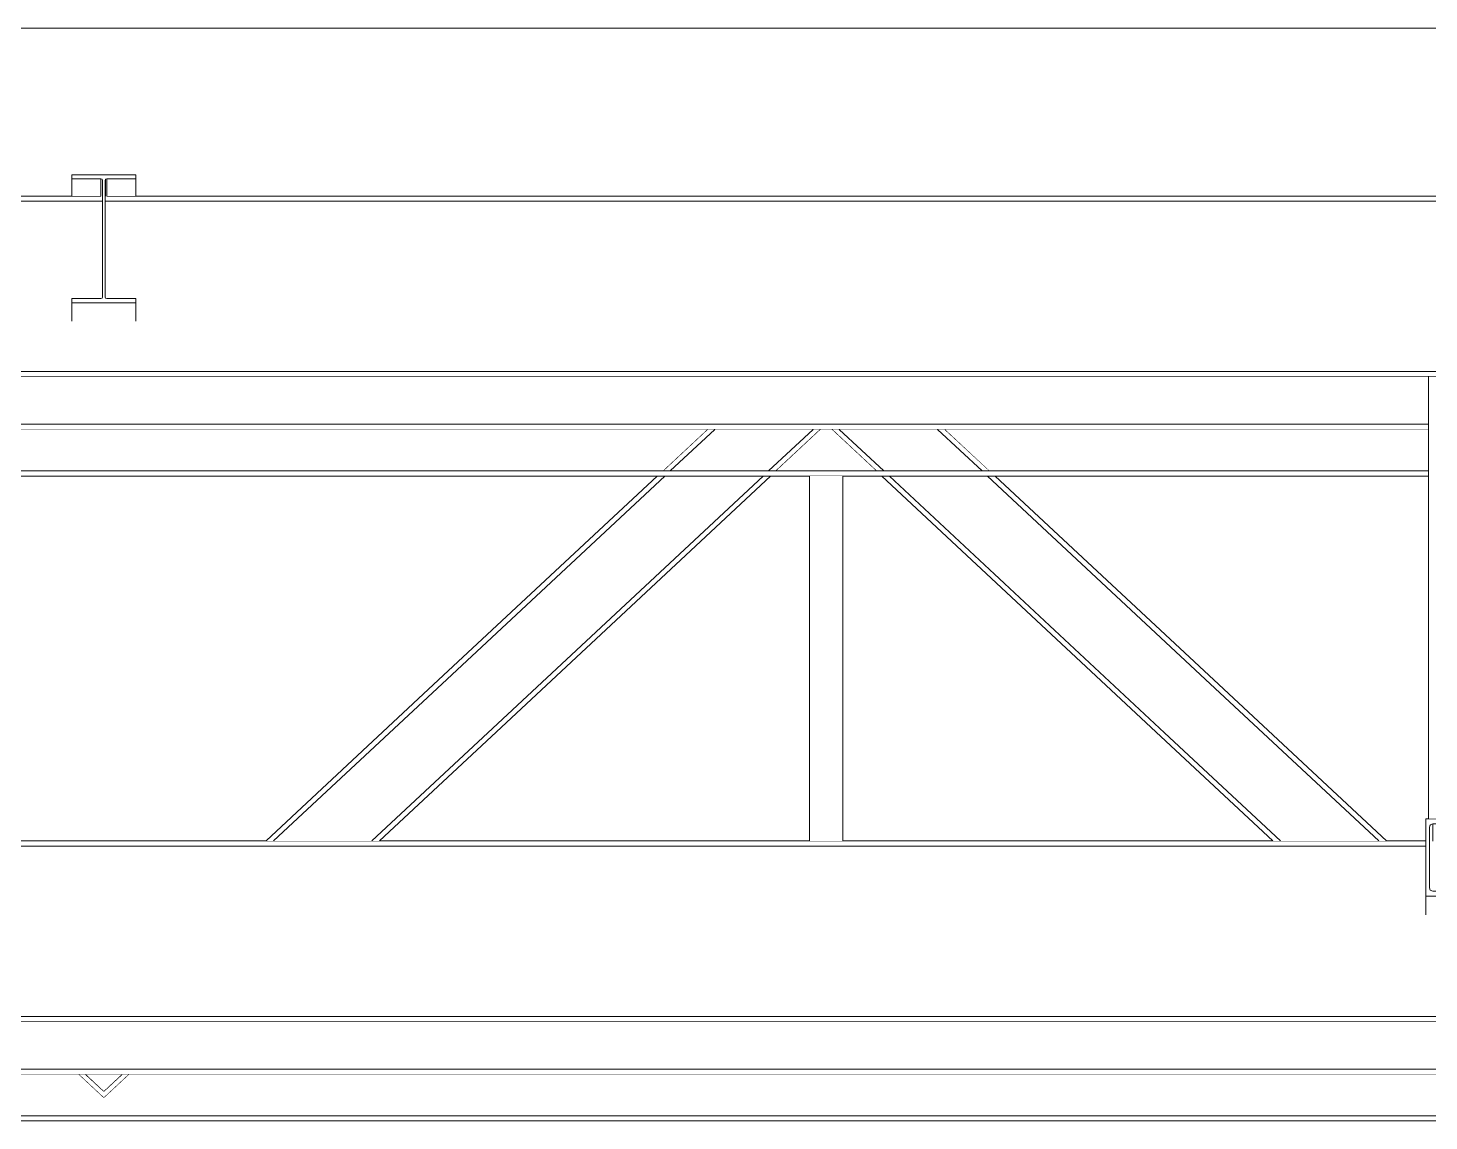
# Model space of a CAD drawing. Extents: x -18489 to 195597, y -1599 to 112111.
# Drawn here: x 18045.3 to 18316.8, y 28380.8 to 28592.6 of the extents above; entities that cross this region are included whole.
import ezdxf
from ezdxf.xclip import XClip

# ---------------------------------------------------------------- set-up
doc = ezdxf.new("R2010")
doc.units = 0
doc.header["$LTSCALE"] = 100
doc.header["$XCLIPFRAME"] = 2
doc.linetypes.add('188K-SM-07-F10-MECH-CR PIPE-Y2257103$0$X-S-FAB_SL ALL$0$Wipeout_Contour', pattern=[1, 0, -1])
for name, color, linetype in [('188K-SM-07-F10-MECH-CR PIPE-Y2257103$0$X-S-FAB_SL ALL$0$A-ROOF', 7, 'Continuous'), ('188K-SM-07-F10-MECH-CR PIPE-Y2257103$0$X-S-FAB_SL ALL$0$ASP_1', 1, 'Continuous'), ('188K-SM-07-F10-MECH-CR PIPE-Y2257103$0$X-S-FAB_SL ALL$0$Hattch', 7, 'Continuous'), ('188K-SM-07-F10-MECH-CR PIPE-Y2257103$0$X-S-FAB_SL ALL$0$S-TRUSS', 7, 'Continuous')]:
    doc.layers.add(name, color=color, linetype=linetype)

# ---------------------------------------------------------------- blocks, each defined once
blk = doc.blocks.new('188K-SM-07-F10-MECH-CR PIPE-Y2257103$0$X-S-FAB_SL ALL$0$剖面元素_439_3', base_point=(23061.26, -8263.06))
at = {"color": 254, "linetype": '188K-SM-07-F10-MECH-CR PIPE-Y2257103$0$X-S-FAB_SL ALL$0$Wipeout_Contour', "lineweight": 0, "ltscale": 3803858.743980569}
blk.add_wipeout([(38233.76, -6001.22), (38233.76, -6029.83), (38595.06, -6029.83), (38595.06, -6029.64), (38607.46, -6029.64), (38607.46, -6029.83), (39003.81, -6029.83), (39003.81, -6029.71), (39038.81, -6029.71), (39038.81, -6029.83), (39435.06, -6029.83), (39435.06, -6029.64), (39447.46, -6029.64), (39447.46, -6029.83), (39843.76, -6029.83), (39843.76, -6029.71), (39878.76, -6029.71), (39878.76, -6029.83), (40275.06, -6029.83), (40275.06, -6029.64), (40287.46, -6029.64), (40287.46, -6029.83), (40683.76, -6029.83), (40683.76, -6029.71), (40718.76, -6029.71), (40718.76, -6029.83), (41115.06, -6029.83), (41115.06, -6029.64), (41127.46, -6029.64), (41127.46, -6029.83), (41523.76, -6029.83), (41523.76, -6029.71), (41558.76, -6029.71), (41558.76, -6029.83), (41955.06, -6029.83), (41955.06, -6029.64), (41967.46, -6029.64), (41967.46, -6029.83), (42363.76, -6029.83), (42363.76, -6029.71), (42398.76, -6029.71), (42398.76, -6029.83), (42795.06, -6029.83), (42795.06, -6029.64), (42807.46, -6029.64), (42807.46, -6029.83), (43203.76, -6029.83), (43203.76, -6029.71), (43238.76, -6029.71), (43238.76, -6029.83), (43635.06, -6029.83), (43635.06, -6029.64), (43647.46, -6029.64), (43647.46, -6029.83), (44043.76, -6029.83), (44043.76, -6029.71), (44078.76, -6029.71), (44078.76, -6029.83), (44475.06, -6029.83), (44475.06, -6029.64), (44487.46, -6029.64), (44487.46, -6029.83), (44883.76, -6029.83), (44883.76, -6029.71), (44918.76, -6029.71), (44918.76, -6029.83), (45315.06, -6029.83), (45315.06, -6029.64), (45327.46, -6029.64), (45327.46, -6029.83), (45723.76, -6029.83), (45723.76, -6029.71), (45758.76, -6029.71), (45758.76, -6029.83), (46155.06, -6029.83), (46155.06, -6029.64), (46167.46, -6029.64), (46167.46, -6029.83), (46563.76, -6029.83), (46563.76, -6029.71), (46598.76, -6029.71), (46598.76, -6029.83), (46995.06, -6029.83), (46995.06, -6029.64), (47007.46, -6029.64), (47007.46, -6029.83), (47376.26, -6029.83), (47376.26, -6001.22)], dxfattribs=at).dxf.layer = '188K-SM-07-F10-MECH-CR PIPE-Y2257103$0$X-S-FAB_SL ALL$0$Hattch'
at = {"layer": '188K-SM-07-F10-MECH-CR PIPE-Y2257103$0$X-S-FAB_SL ALL$0$A-ROOF', "color": 6, "lineweight": 0}
blk.add_line((47418.76, -6001.22), (38233.76, -6001.22), dxfattribs=at)
blk = doc.blocks.new('188K-SM-07-F10-MECH-CR PIPE-Y2257103$0$X-S-FAB_SL ALL$0$剖面元素_751_3', base_point=(23061.26, -8263.06))
at = {"color": 254, "linetype": '188K-SM-07-F10-MECH-CR PIPE-Y2257103$0$X-S-FAB_SL ALL$0$Wipeout_Contour', "lineweight": 0, "ltscale": 331680.783059}
blk.add_wipeout([(41115.06, -6033.78), (40718.76, -6033.78), (40718.76, -6034.78), (41121.01, -6034.78), (41121.01, -6034.09), (41120.93, -6033.88), (41120.71, -6033.79), (41115.06, -6033.79)], dxfattribs=at).dxf.layer = '188K-SM-07-F10-MECH-CR PIPE-Y2257103$0$X-S-FAB_SL ALL$0$Hattch'
at = {"color": 254, "linetype": '188K-SM-07-F10-MECH-CR PIPE-Y2257103$0$X-S-FAB_SL ALL$0$Wipeout_Contour', "lineweight": 0, "ltscale": 332710.057249}
blk.add_wipeout([(40708.76, -6193.05), (40708.76, -6193.78), (41548.76, -6193.78), (41548.76, -6193.05), (41523.76, -6193.05), (41523.76, -6192.78), (40718.76, -6192.78), (40718.76, -6193.05)], dxfattribs=at).dxf.layer = '188K-SM-07-F10-MECH-CR PIPE-Y2257103$0$X-S-FAB_SL ALL$0$Hattch'
at = {"color": 254, "linetype": '188K-SM-07-F10-MECH-CR PIPE-Y2257103$0$X-S-FAB_SL ALL$0$Wipeout_Contour', "lineweight": 0, "ltscale": 333304.902675}
blk.add_wipeout([(41121.51, -6034.78), (41523.76, -6034.78), (41523.76, -6033.78), (41127.46, -6033.78), (41127.46, -6033.79), (41121.81, -6033.79), (41121.6, -6033.88), (41121.51, -6034.09)], dxfattribs=at).dxf.layer = '188K-SM-07-F10-MECH-CR PIPE-Y2257103$0$X-S-FAB_SL ALL$0$Hattch'
at = {"color": 254, "linetype": '188K-SM-07-F10-MECH-CR PIPE-Y2257103$0$X-S-FAB_SL ALL$0$Wipeout_Contour', "lineweight": 0, "ltscale": 1330615.250425203}
blk.add_wipeout([(40708.76, -6187.71), (40718.76, -6187.71), (40718.76, -6192.78), (41523.76, -6192.78), (41523.76, -6187.71), (41540.26, -6187.71), (41540.26, -6160.26), (41523.76, -6160.26), (41523.76, -6159.78), (41378.16, -6159.78), (41378.16, -6167.85), (41378.35, -6168.31), (41378.81, -6168.5), (41384.36, -6168.5), (41384.82, -6168.69), (41385.01, -6169.15), (41385.01, -6173.08), (41377.51, -6173.08), (41377.51, -6159.78), (40858.16, -6159.78), (40858.16, -6167.85), (40858.35, -6168.31), (40858.81, -6168.5), (40864.36, -6168.5), (40864.82, -6168.69), (40865.01, -6169.15), (40865.01, -6173.08), (40857.51, -6173.08), (40857.51, -6159.78), (40718.76, -6159.78), (40718.76, -6160.26), (40708.76, -6160.26)], dxfattribs=at).dxf.layer = '188K-SM-07-F10-MECH-CR PIPE-Y2257103$0$X-S-FAB_SL ALL$0$Hattch'
at = {"layer": '188K-SM-07-F10-MECH-CR PIPE-Y2257103$0$X-S-FAB_SL ALL$0$S-TRUSS', "color": 8, "lineweight": 0}
for p, q in [((40718.76, -6192.78), (41523.76, -6192.78)), ((40708.76, -6193.78), (41548.76, -6193.78))]:
    blk.add_line(p, q, dxfattribs=at)
at = {"color": 254, "linetype": '188K-SM-07-F10-MECH-CR PIPE-Y2257103$0$X-S-FAB_SL ALL$0$Wipeout_Contour', "lineweight": 0, "ltscale": 997549.518285}
blk.add_wipeout([(40708.76, -6062.73), (40718.76, -6062.73), (40718.76, -6067.78), (41523.76, -6067.78), (41523.76, -6062.73), (41540.26, -6062.73), (41540.26, -6035.28), (41523.76, -6035.28), (41523.76, -6034.78), (41121.51, -6034.78), (41121.51, -6053.35), (41121.6, -6053.56), (41121.81, -6053.65), (41127.46, -6053.65), (41127.46, -6058.04), (41115.06, -6058.04), (41115.06, -6053.65), (41120.71, -6053.65), (41120.93, -6053.56), (41121.01, -6053.35), (41121.01, -6034.78), (40718.76, -6034.78), (40718.76, -6035.28), (40708.76, -6035.28)], dxfattribs=at).dxf.layer = '188K-SM-07-F10-MECH-CR PIPE-Y2257103$0$X-S-FAB_SL ALL$0$Hattch'
at = {"color": 254, "linetype": '188K-SM-07-F10-MECH-CR PIPE-Y2257103$0$X-S-FAB_SL ALL$0$Wipeout_Contour', "lineweight": 0, "ltscale": 331600.59265}
blk.add_wipeout([(40858.16, -6159.49), (40858.16, -6159.78), (41377.51, -6159.78), (41377.51, -6158.78), (40864.51, -6158.78), (40864.36, -6158.84), (40858.81, -6158.84), (40858.35, -6159.03)], dxfattribs=at).dxf.layer = '188K-SM-07-F10-MECH-CR PIPE-Y2257103$0$X-S-FAB_SL ALL$0$Hattch'
at = {"layer": '188K-SM-07-F10-MECH-CR PIPE-Y2257103$0$X-S-FAB_SL ALL$0$S-TRUSS', "color": 8, "lineweight": 0}
for p, q in [((41115.06, -6033.78), (40718.76, -6033.78)), ((41121.01, -6034.78), (40718.76, -6034.78)), ((41120.71, -6033.78), (41115.06, -6033.78)), ((41523.76, -6034.78), (41121.51, -6034.78)), ((41127.46, -6033.78), (41121.81, -6033.78)), ((41523.76, -6033.78), (41127.46, -6033.78)), ((40858.16, -6159.78), (41377.51, -6159.78)), ((40864.51, -6158.78), (41377.51, -6158.78))]:
    blk.add_line(p, q, dxfattribs=at)
at = {"color": 254, "linetype": '188K-SM-07-F10-MECH-CR PIPE-Y2257103$0$X-S-FAB_SL ALL$0$Wipeout_Contour', "lineweight": 0, "ltscale": 332532.904657}
blk.add_wipeout([(40709.26, -6068.78), (41533.26, -6068.78), (41533.26, -6068.07), (41523.76, -6068.07), (41523.76, -6067.78), (40718.76, -6067.78), (40718.76, -6068.07), (40709.26, -6068.07)], dxfattribs=at).dxf.layer = '188K-SM-07-F10-MECH-CR PIPE-Y2257103$0$X-S-FAB_SL ALL$0$Hattch'
at = {"layer": '188K-SM-07-F10-MECH-CR PIPE-Y2257103$0$X-S-FAB_SL ALL$0$S-TRUSS', "color": 8, "lineweight": 0}
for p, q in [((41523.76, -6067.78), (40718.76, -6067.78)), ((41397.34, -6068.78), (40860.19, -6068.78))]:
    blk.add_line(p, q, dxfattribs=at)
blk = doc.blocks.new('188K-SM-07-F10-MECH-CR PIPE-Y2257103$0$X-S-FAB_SL ALL$0$剖面元素_754_3', base_point=(23061.26, -8263.06))
at = {"color": 254, "linetype": '188K-SM-07-F10-MECH-CR PIPE-Y2257103$0$X-S-FAB_SL ALL$0$Wipeout_Contour', "lineweight": 0, "ltscale": 166269.467142}
blk.add_wipeout([(40864.51, -6068.78), (40864.51, -6078.02), (41378.01, -6078.02), (41378.01, -6068.78)], dxfattribs=at).dxf.layer = '188K-SM-07-F10-MECH-CR PIPE-Y2257103$0$X-S-FAB_SL ALL$0$Hattch'
at = {"color": 254, "linetype": '188K-SM-07-F10-MECH-CR PIPE-Y2257103$0$X-S-FAB_SL ALL$0$Wipeout_Contour', "lineweight": 0, "ltscale": 332722.074293}
blk.add_wipeout([(40708.76, -6203.12), (40708.76, -6204.02), (41548.76, -6204.02), (41548.76, -6203.12), (41523.76, -6203.12), (41523.76, -6203.02), (40718.76, -6203.02), (40718.76, -6203.12)], dxfattribs=at).dxf.layer = '188K-SM-07-F10-MECH-CR PIPE-Y2257103$0$X-S-FAB_SL ALL$0$Hattch'
at = {"color": 254, "linetype": '188K-SM-07-F10-MECH-CR PIPE-Y2257103$0$X-S-FAB_SL ALL$0$Wipeout_Contour', "lineweight": 0, "ltscale": 166272.459476}
blk.add_wipeout([(40864.51, -6078.02), (40864.51, -6079.02), (41378.01, -6079.02), (41378.01, -6078.02)], dxfattribs=at).dxf.layer = '188K-SM-07-F10-MECH-CR PIPE-Y2257103$0$X-S-FAB_SL ALL$0$Hattch'
at = {"color": 254, "linetype": '188K-SM-07-F10-MECH-CR PIPE-Y2257103$0$X-S-FAB_SL ALL$0$Wipeout_Contour', "lineweight": 0, "ltscale": 166343.363965}
blk.add_wipeout([(40718.76, -6193.78), (40718.76, -6203.02), (41523.76, -6203.02), (41523.76, -6193.78)], dxfattribs=at).dxf.layer = '188K-SM-07-F10-MECH-CR PIPE-Y2257103$0$X-S-FAB_SL ALL$0$Hattch'
at = {"layer": '188K-SM-07-F10-MECH-CR PIPE-Y2257103$0$X-S-FAB_SL ALL$0$S-TRUSS', "color": 8, "lineweight": 0}
for p, q in [((41378.01, -6078.02), (40864.51, -6078.02)), ((41378.01, -6079.02), (40864.51, -6079.02)), ((40708.76, -6204.02), (41548.76, -6204.02)), ((40718.76, -6203.02), (41523.76, -6203.02))]:
    blk.add_line(p, q, dxfattribs=at)
blk = doc.blocks.new('188K-SM-07-F10-MECH-CR PIPE-Y2257103$0$X-S-FAB_SL ALL$0$剖面元素_1480_3', base_point=(23061.26, -8263.06))
at = {"color": 254, "linetype": '188K-SM-07-F10-MECH-CR PIPE-Y2257103$0$X-S-FAB_SL ALL$0$Wipeout_Contour', "lineweight": 0, "ltscale": 166246.624864}
blk.add_wipeout([(41121.51, -6030.74), (41121.51, -6034.09), (41121.6, -6033.88), (41121.6, -6030.53)], dxfattribs=at).dxf.layer = '188K-SM-07-F10-MECH-CR PIPE-Y2257103$0$X-S-FAB_SL ALL$0$Hattch'
at = {"color": 254, "linetype": '188K-SM-07-F10-MECH-CR PIPE-Y2257103$0$X-S-FAB_SL ALL$0$Wipeout_Contour', "lineweight": 0, "ltscale": 166259.386258}
blk.add_wipeout([(41115.06, -6054.45), (41115.06, -6058.04), (41127.46, -6058.04), (41127.46, -6054.45)], dxfattribs=at).dxf.layer = '188K-SM-07-F10-MECH-CR PIPE-Y2257103$0$X-S-FAB_SL ALL$0$Hattch'
at = {"layer": '188K-SM-07-F10-MECH-CR PIPE-Y2257103$0$X-S-FAB_SL ALL$0$S-TRUSS', "color": 2, "lineweight": 0}
for p, q in [((41115.06, -6053.65), (41115.06, -6054.45)), ((41127.46, -6054.45), (41115.06, -6054.45)), ((41127.46, -6053.65), (41127.46, -6054.45))]:
    blk.add_line(p, q, dxfattribs=at)
at = {"layer": '188K-SM-07-F10-MECH-CR PIPE-Y2257103$0$X-S-FAB_SL ALL$0$S-TRUSS', "color": 8, "lineweight": 0}
for p, q in [((41115.06, -6054.45), (41115.06, -6058.04)), ((41127.46, -6054.45), (41127.46, -6058.04))]:
    blk.add_line(p, q, dxfattribs=at)
at = {"layer": '188K-SM-07-F10-MECH-CR PIPE-Y2257103$0$X-S-FAB_SL ALL$0$S-TRUSS', "color": 2, "lineweight": 0, "flags": 128}
for points in [[(41120.93, -6053.56), (41120.71, -6053.65), (41115.06, -6053.65)], [(41121.6, -6053.56), (41121.81, -6053.65), (41127.46, -6053.65)]]:
    blk.add_lwpolyline(points, dxfattribs=at)
at = {"color": 254, "linetype": '188K-SM-07-F10-MECH-CR PIPE-Y2257103$0$X-S-FAB_SL ALL$0$Wipeout_Contour', "lineweight": 0, "ltscale": 166247.131332}
blk.add_wipeout([(41121.6, -6030.53), (41121.6, -6033.88), (41121.81, -6033.79), (41121.81, -6030.44)], dxfattribs=at).dxf.layer = '188K-SM-07-F10-MECH-CR PIPE-Y2257103$0$X-S-FAB_SL ALL$0$Hattch'
at = {"color": 254, "linetype": '188K-SM-07-F10-MECH-CR PIPE-Y2257103$0$X-S-FAB_SL ALL$0$Wipeout_Contour', "lineweight": 0, "ltscale": 166258.70599}
blk.add_wipeout([(41121.81, -6030.44), (41121.81, -6033.79), (41127.46, -6033.79), (41127.46, -6030.44)], dxfattribs=at).dxf.layer = '188K-SM-07-F10-MECH-CR PIPE-Y2257103$0$X-S-FAB_SL ALL$0$Hattch'
at = {"layer": '188K-SM-07-F10-MECH-CR PIPE-Y2257103$0$X-S-FAB_SL ALL$0$S-TRUSS', "color": 2, "lineweight": 0}
blk.add_line((41127.46, -6029.64), (41127.46, -6030.44), dxfattribs=at)
at = {"layer": '188K-SM-07-F10-MECH-CR PIPE-Y2257103$0$X-S-FAB_SL ALL$0$S-TRUSS', "color": 8, "lineweight": 0}
blk.add_line((41127.46, -6030.44), (41127.46, -6033.79), dxfattribs=at)
at = {"color": 254, "linetype": '188K-SM-07-F10-MECH-CR PIPE-Y2257103$0$X-S-FAB_SL ALL$0$Wipeout_Contour', "lineweight": 0, "ltscale": 166231.991876}
blk.add_wipeout([(41115.06, -6030.44), (41115.06, -6033.79), (41120.71, -6033.79), (41120.71, -6030.44)], dxfattribs=at).dxf.layer = '188K-SM-07-F10-MECH-CR PIPE-Y2257103$0$X-S-FAB_SL ALL$0$Hattch'
at = {"layer": '188K-SM-07-F10-MECH-CR PIPE-Y2257103$0$X-S-FAB_SL ALL$0$S-TRUSS', "color": 2, "lineweight": 0}
blk.add_line((41115.06, -6029.64), (41115.06, -6030.44), dxfattribs=at)
at = {"layer": '188K-SM-07-F10-MECH-CR PIPE-Y2257103$0$X-S-FAB_SL ALL$0$S-TRUSS', "color": 8, "lineweight": 0}
blk.add_line((41115.06, -6030.44), (41115.06, -6033.79), dxfattribs=at)
at = {"color": 254, "linetype": '188K-SM-07-F10-MECH-CR PIPE-Y2257103$0$X-S-FAB_SL ALL$0$Wipeout_Contour', "lineweight": 0, "ltscale": 166243.61749}
blk.add_wipeout([(41120.93, -6030.53), (41120.71, -6030.44), (41120.71, -6033.79), (41120.93, -6033.88)], dxfattribs=at).dxf.layer = '188K-SM-07-F10-MECH-CR PIPE-Y2257103$0$X-S-FAB_SL ALL$0$Hattch'
at = {"color": 254, "linetype": '188K-SM-07-F10-MECH-CR PIPE-Y2257103$0$X-S-FAB_SL ALL$0$Wipeout_Contour', "lineweight": 0, "ltscale": 166244.29824}
blk.add_wipeout([(41120.93, -6030.53), (41120.93, -6033.88), (41121.01, -6034.09), (41121.01, -6030.74)], dxfattribs=at).dxf.layer = '188K-SM-07-F10-MECH-CR PIPE-Y2257103$0$X-S-FAB_SL ALL$0$Hattch'
at = {"layer": '188K-SM-07-F10-MECH-CR PIPE-Y2257103$0$X-S-FAB_SL ALL$0$S-TRUSS', "color": 2, "lineweight": 0}
blk.add_line((41127.46, -6029.64), (41115.06, -6029.64), dxfattribs=at)
at = {"layer": '188K-SM-07-F10-MECH-CR PIPE-Y2257103$0$X-S-FAB_SL ALL$0$S-TRUSS', "color": 8, "lineweight": 0}
for p, q in [((41120.71, -6030.44), (41120.71, -6033.79)), ((41121.81, -6030.44), (41121.81, -6033.79))]:
    blk.add_line(p, q, dxfattribs=at)
at = {"layer": '188K-SM-07-F10-MECH-CR PIPE-Y2257103$0$X-S-FAB_SL ALL$0$S-TRUSS', "color": 2, "lineweight": 0, "flags": 128}
for points in [[(41120.93, -6030.53), (41120.71, -6030.44), (41115.06, -6030.44)], [(41120.93, -6030.53), (41121.01, -6030.74), (41121.01, -6053.35), (41120.93, -6053.56)], [(41121.6, -6030.53), (41121.51, -6030.74), (41121.51, -6053.35), (41121.6, -6053.56)], [(41127.46, -6030.44), (41121.81, -6030.44), (41121.6, -6030.53)]]:
    blk.add_lwpolyline(points, dxfattribs=at)
blk = doc.blocks.new('188K-SM-07-F10-MECH-CR PIPE-Y2257103$0$X-S-FAB_SL ALL$0$剖面元素_1497_3', base_point=(23061.26, -8263.06))
at = {"color": 254, "linetype": '188K-SM-07-F10-MECH-CR PIPE-Y2257103$0$X-S-FAB_SL ALL$0$Wipeout_Contour', "lineweight": 0, "ltscale": 167361.624795}
blk.add_wipeout([(41384.82, -6155.3), (41384.82, -6158.78), (41385.01, -6158.78), (41385.01, -6154.84)], dxfattribs=at).dxf.layer = '188K-SM-07-F10-MECH-CR PIPE-Y2257103$0$X-S-FAB_SL ALL$0$Hattch'
at = {"color": 254, "linetype": '188K-SM-07-F10-MECH-CR PIPE-Y2257103$0$X-S-FAB_SL ALL$0$Wipeout_Contour', "lineweight": 0, "ltscale": 167336.742403}
blk.add_wipeout([(41378.35, -6155.68), (41378.35, -6159.03), (41378.81, -6158.84), (41378.81, -6155.49)], dxfattribs=at).dxf.layer = '188K-SM-07-F10-MECH-CR PIPE-Y2257103$0$X-S-FAB_SL ALL$0$Hattch'
at = {"color": 254, "linetype": '188K-SM-07-F10-MECH-CR PIPE-Y2257103$0$X-S-FAB_SL ALL$0$Wipeout_Contour', "lineweight": 0, "ltscale": 167355.613904}
blk.add_wipeout([(41385.01, -6169.5), (41377.51, -6169.5), (41377.51, -6173.08), (41385.01, -6173.08)], dxfattribs=at).dxf.layer = '188K-SM-07-F10-MECH-CR PIPE-Y2257103$0$X-S-FAB_SL ALL$0$Hattch'
at = {"layer": '188K-SM-07-F10-MECH-CR PIPE-Y2257103$0$X-S-FAB_SL ALL$0$S-TRUSS', "color": 8, "lineweight": 0}
for p, q in [((41377.51, -6169.5), (41377.51, -6173.08)), ((41385.01, -6169.5), (41385.01, -6173.08))]:
    blk.add_line(p, q, dxfattribs=at)
at = {"layer": '188K-SM-07-F10-MECH-CR PIPE-Y2257103$0$X-S-FAB_SL ALL$0$S-TRUSS', "color": 2, "lineweight": 0}
blk.add_line((41385.01, -6169.5), (41377.51, -6169.5), dxfattribs=at)
at = {"layer": '188K-SM-07-F10-MECH-CR PIPE-Y2257103$0$X-S-FAB_SL ALL$0$S-TRUSS', "color": 2, "lineweight": 0, "flags": 128}
for points in [[(41378.35, -6168.31), (41378.81, -6168.5), (41384.36, -6168.5), (41384.82, -6168.69)], [(41384.82, -6168.69), (41385.01, -6169.15), (41385.01, -6169.5)]]:
    blk.add_lwpolyline(points, dxfattribs=at)
at = {"color": 254, "linetype": '188K-SM-07-F10-MECH-CR PIPE-Y2257103$0$X-S-FAB_SL ALL$0$Wipeout_Contour', "lineweight": 0, "ltscale": 209200.955505}
blk.add_wipeout([(41384.82, -6155.3), (41384.36, -6155.49), (41384.36, -6158.84), (41384.51, -6158.78), (41384.82, -6158.78)], dxfattribs=at).dxf.layer = '188K-SM-07-F10-MECH-CR PIPE-Y2257103$0$X-S-FAB_SL ALL$0$Hattch'
at = {"color": 254, "linetype": '188K-SM-07-F10-MECH-CR PIPE-Y2257103$0$X-S-FAB_SL ALL$0$Wipeout_Contour', "lineweight": 0, "ltscale": 167335.648014}
blk.add_wipeout([(41378.16, -6159.49), (41378.35, -6159.03), (41378.35, -6155.68), (41378.16, -6156.14)], dxfattribs=at).dxf.layer = '188K-SM-07-F10-MECH-CR PIPE-Y2257103$0$X-S-FAB_SL ALL$0$Hattch'
at = {"color": 254, "linetype": '188K-SM-07-F10-MECH-CR PIPE-Y2257103$0$X-S-FAB_SL ALL$0$Wipeout_Contour', "lineweight": 0, "ltscale": 167348.574712}
blk.add_wipeout([(41378.81, -6155.49), (41378.81, -6158.84), (41384.36, -6158.84), (41384.36, -6155.49)], dxfattribs=at).dxf.layer = '188K-SM-07-F10-MECH-CR PIPE-Y2257103$0$X-S-FAB_SL ALL$0$Hattch'
at = {"layer": '188K-SM-07-F10-MECH-CR PIPE-Y2257103$0$X-S-FAB_SL ALL$0$S-TRUSS', "color": 2, "lineweight": 0}
for p, q in [((41377.51, -6154.49), (41377.51, -6169.5)), ((41385.01, -6154.49), (41377.51, -6154.49))]:
    blk.add_line(p, q, dxfattribs=at)
at = {"layer": '188K-SM-07-F10-MECH-CR PIPE-Y2257103$0$X-S-FAB_SL ALL$0$S-TRUSS', "color": 8, "lineweight": 0}
for p, q in [((41385.01, -6154.84), (41385.01, -6158.78)), ((41378.81, -6155.49), (41378.81, -6158.84)), ((41384.36, -6155.49), (41384.36, -6158.84))]:
    blk.add_line(p, q, dxfattribs=at)
at = {"layer": '188K-SM-07-F10-MECH-CR PIPE-Y2257103$0$X-S-FAB_SL ALL$0$S-TRUSS', "color": 2, "lineweight": 0, "flags": 128}
for points in [[(41384.82, -6155.3), (41384.36, -6155.49), (41378.81, -6155.49), (41378.35, -6155.68)], [(41385.01, -6154.49), (41385.01, -6154.84), (41384.82, -6155.3)], [(41378.35, -6155.68), (41378.16, -6156.14), (41378.16, -6167.85), (41378.35, -6168.31)]]:
    blk.add_lwpolyline(points, dxfattribs=at)
blk = doc.blocks.new('188K-SM-07-F10-MECH-CR PIPE-Y2257103$0$X-S-FAB_SL ALL$0$剖面元素_1678_3', base_point=(23061.26, -8263.06))
at = {"color": 254, "linetype": '188K-SM-07-F10-MECH-CR PIPE-Y2257103$0$X-S-FAB_SL ALL$0$Wipeout_Contour', "lineweight": 0, "ltscale": 166723.610439}
blk.add_wipeout([(41229.58, -6087.06), (41231.05, -6087.06), (41239.67, -6079.02), (41238.2, -6079.02)], dxfattribs=at).dxf.layer = '188K-SM-07-F10-MECH-CR PIPE-Y2257103$0$X-S-FAB_SL ALL$0$Hattch'
at = {"color": 254, "linetype": '188K-SM-07-F10-MECH-CR PIPE-Y2257103$0$X-S-FAB_SL ALL$0$Wipeout_Contour', "lineweight": 0, "ltscale": 166934.445557}
blk.add_wipeout([(41284.32, -6079.02), (41282.86, -6079.02), (41291.48, -6087.06), (41292.95, -6087.06)], dxfattribs=at).dxf.layer = '188K-SM-07-F10-MECH-CR PIPE-Y2257103$0$X-S-FAB_SL ALL$0$Hattch'
at = {"color": 254, "linetype": '188K-SM-07-F10-MECH-CR PIPE-Y2257103$0$X-S-FAB_SL ALL$0$Wipeout_Contour', "lineweight": 0, "ltscale": 249520.782103}
blk.add_wipeout([(41116.33, -6204.02), (41121.26, -6208.62), (41126.2, -6204.02), (41124.73, -6204.02), (41121.26, -6207.25), (41117.8, -6204.02)], dxfattribs=at).dxf.layer = '188K-SM-07-F10-MECH-CR PIPE-Y2257103$0$X-S-FAB_SL ALL$0$Hattch'
at = {"layer": '188K-SM-07-F10-MECH-CR PIPE-Y2257103$0$X-S-FAB_SL ALL$0$S-TRUSS', "color": 8, "lineweight": 0}
for p, q in [((41121.26, -6208.62), (41116.33, -6204.02)), ((41121.26, -6207.25), (41117.8, -6204.02)), ((41124.73, -6204.02), (41121.26, -6207.25)), ((41126.2, -6204.02), (41121.26, -6208.62))]:
    blk.add_line(p, q, dxfattribs=at)
at = {"color": 254, "linetype": '188K-SM-07-F10-MECH-CR PIPE-Y2257103$0$X-S-FAB_SL ALL$0$Wipeout_Contour', "lineweight": 0, "ltscale": 166764.219004}
blk.add_wipeout([(41239.67, -6079.02), (41231.05, -6087.06), (41250.1, -6087.06), (41258.73, -6079.02)], dxfattribs=at).dxf.layer = '188K-SM-07-F10-MECH-CR PIPE-Y2257103$0$X-S-FAB_SL ALL$0$Hattch'
at = {"color": 254, "linetype": '188K-SM-07-F10-MECH-CR PIPE-Y2257103$0$X-S-FAB_SL ALL$0$Wipeout_Contour', "lineweight": 0, "ltscale": 166893.836386}
blk.add_wipeout([(41282.86, -6079.02), (41263.8, -6079.02), (41272.42, -6087.06), (41291.48, -6087.06)], dxfattribs=at).dxf.layer = '188K-SM-07-F10-MECH-CR PIPE-Y2257103$0$X-S-FAB_SL ALL$0$Hattch'
at = {"color": 254, "linetype": '188K-SM-07-F10-MECH-CR PIPE-Y2257103$0$X-S-FAB_SL ALL$0$Wipeout_Contour', "lineweight": 0, "ltscale": 166804.827449}
blk.add_wipeout([(41258.73, -6079.02), (41250.1, -6087.06), (41251.57, -6087.06), (41260.19, -6079.02)], dxfattribs=at).dxf.layer = '188K-SM-07-F10-MECH-CR PIPE-Y2257103$0$X-S-FAB_SL ALL$0$Hattch'
at = {"color": 254, "linetype": '188K-SM-07-F10-MECH-CR PIPE-Y2257103$0$X-S-FAB_SL ALL$0$Wipeout_Contour', "lineweight": 0, "ltscale": 166853.227188}
blk.add_wipeout([(41263.8, -6079.02), (41262.33, -6079.02), (41270.96, -6087.06), (41272.42, -6087.06)], dxfattribs=at).dxf.layer = '188K-SM-07-F10-MECH-CR PIPE-Y2257103$0$X-S-FAB_SL ALL$0$Hattch'
at = {"color": 254, "linetype": '188K-SM-07-F10-MECH-CR PIPE-Y2257103$0$X-S-FAB_SL ALL$0$Wipeout_Contour', "lineweight": 0, "ltscale": 166632.368986}
blk.add_wipeout([(41186.15, -6127.58), (41186.83, -6128.31), (41229.97, -6088.06), (41228.51, -6088.06)], dxfattribs=at).dxf.layer = '188K-SM-07-F10-MECH-CR PIPE-Y2257103$0$X-S-FAB_SL ALL$0$Hattch'
at = {"color": 254, "linetype": '188K-SM-07-F10-MECH-CR PIPE-Y2257103$0$X-S-FAB_SL ALL$0$Wipeout_Contour', "lineweight": 0, "ltscale": 167054.908278}
blk.add_wipeout([(41292.55, -6088.06), (41335.7, -6128.31), (41336.38, -6127.58), (41294.02, -6088.06)], dxfattribs=at).dxf.layer = '188K-SM-07-F10-MECH-CR PIPE-Y2257103$0$X-S-FAB_SL ALL$0$Hattch'
at = {"color": 254, "linetype": '188K-SM-07-F10-MECH-CR PIPE-Y2257103$0$X-S-FAB_SL ALL$0$Wipeout_Contour', "lineweight": 0, "ltscale": 166663.74519}
blk.add_wipeout([(41186.83, -6128.31), (41195.7, -6137.82), (41249.03, -6088.06), (41229.97, -6088.06)], dxfattribs=at).dxf.layer = '188K-SM-07-F10-MECH-CR PIPE-Y2257103$0$X-S-FAB_SL ALL$0$Hattch'
at = {"color": 254, "linetype": '188K-SM-07-F10-MECH-CR PIPE-Y2257103$0$X-S-FAB_SL ALL$0$Wipeout_Contour', "lineweight": 0, "ltscale": 167026.490464}
blk.add_wipeout([(41273.5, -6088.06), (41326.83, -6137.82), (41335.7, -6128.31), (41292.55, -6088.06)], dxfattribs=at).dxf.layer = '188K-SM-07-F10-MECH-CR PIPE-Y2257103$0$X-S-FAB_SL ALL$0$Hattch'
at = {"color": 254, "linetype": '188K-SM-07-F10-MECH-CR PIPE-Y2257103$0$X-S-FAB_SL ALL$0$Wipeout_Contour', "lineweight": 0, "ltscale": 166694.880388}
blk.add_wipeout([(41195.7, -6137.82), (41196.38, -6138.55), (41250.5, -6088.06), (41249.03, -6088.06)], dxfattribs=at).dxf.layer = '188K-SM-07-F10-MECH-CR PIPE-Y2257103$0$X-S-FAB_SL ALL$0$Hattch'
at = {"color": 254, "linetype": '188K-SM-07-F10-MECH-CR PIPE-Y2257103$0$X-S-FAB_SL ALL$0$Wipeout_Contour', "lineweight": 0, "ltscale": 166998.416143}
blk.add_wipeout([(41272.03, -6088.06), (41326.15, -6138.55), (41326.83, -6137.82), (41273.5, -6088.06)], dxfattribs=at).dxf.layer = '188K-SM-07-F10-MECH-CR PIPE-Y2257103$0$X-S-FAB_SL ALL$0$Hattch'
at = {"color": 254, "linetype": '188K-SM-07-F10-MECH-CR PIPE-Y2257103$0$X-S-FAB_SL ALL$0$Wipeout_Contour', "lineweight": 0, "ltscale": 166503.165978}
blk.add_wipeout([(41152.7, -6158.78), (41154.17, -6158.78), (41186.83, -6128.31), (41186.15, -6127.58)], dxfattribs=at).dxf.layer = '188K-SM-07-F10-MECH-CR PIPE-Y2257103$0$X-S-FAB_SL ALL$0$Hattch'
at = {"color": 254, "linetype": '188K-SM-07-F10-MECH-CR PIPE-Y2257103$0$X-S-FAB_SL ALL$0$Wipeout_Contour', "lineweight": 0, "ltscale": 167225.658868}
blk.add_wipeout([(41336.38, -6127.58), (41335.7, -6128.31), (41368.36, -6158.78), (41369.83, -6158.78)], dxfattribs=at).dxf.layer = '188K-SM-07-F10-MECH-CR PIPE-Y2257103$0$X-S-FAB_SL ALL$0$Hattch'
at = {"layer": '188K-SM-07-F10-MECH-CR PIPE-Y2257103$0$X-S-FAB_SL ALL$0$S-TRUSS', "color": 8, "lineweight": 0}
for p, q in [((41238.2, -6079.02), (41229.58, -6087.06)), ((41239.67, -6079.02), (41231.05, -6087.06)), ((41258.73, -6079.02), (41250.1, -6087.06)), ((41260.19, -6079.02), (41251.57, -6087.06)), ((41270.96, -6087.06), (41262.33, -6079.02)), ((41272.42, -6087.06), (41263.8, -6079.02)), ((41291.48, -6087.06), (41282.86, -6079.02)), ((41292.95, -6087.06), (41284.32, -6079.02))]:
    blk.add_line(p, q, dxfattribs=at)
at = {"color": 254, "linetype": '188K-SM-07-F10-MECH-CR PIPE-Y2257103$0$X-S-FAB_SL ALL$0$Wipeout_Contour', "lineweight": 0, "ltscale": 166534.239928}
blk.add_wipeout([(41154.17, -6158.78), (41173.22, -6158.78), (41195.7, -6137.82), (41186.83, -6128.31)], dxfattribs=at).dxf.layer = '188K-SM-07-F10-MECH-CR PIPE-Y2257103$0$X-S-FAB_SL ALL$0$Hattch'
at = {"color": 254, "linetype": '188K-SM-07-F10-MECH-CR PIPE-Y2257103$0$X-S-FAB_SL ALL$0$Wipeout_Contour', "lineweight": 0, "ltscale": 167197.677404}
blk.add_wipeout([(41335.7, -6128.31), (41326.83, -6137.82), (41349.3, -6158.78), (41368.36, -6158.78)], dxfattribs=at).dxf.layer = '188K-SM-07-F10-MECH-CR PIPE-Y2257103$0$X-S-FAB_SL ALL$0$Hattch'
at = {"layer": '188K-SM-07-F10-MECH-CR PIPE-Y2257103$0$X-S-FAB_SL ALL$0$S-TRUSS', "color": 8, "lineweight": 0}
for p, q in [((41228.51, -6088.06), (41186.15, -6127.58)), ((41229.97, -6088.06), (41186.83, -6128.31)), ((41335.7, -6128.31), (41292.55, -6088.06)), ((41336.38, -6127.58), (41294.02, -6088.06))]:
    blk.add_line(p, q, dxfattribs=at)
at = {"color": 254, "linetype": '188K-SM-07-F10-MECH-CR PIPE-Y2257103$0$X-S-FAB_SL ALL$0$Wipeout_Contour', "lineweight": 0, "ltscale": 166565.659509}
blk.add_wipeout([(41195.7, -6137.82), (41173.22, -6158.78), (41174.69, -6158.78), (41196.38, -6138.55)], dxfattribs=at).dxf.layer = '188K-SM-07-F10-MECH-CR PIPE-Y2257103$0$X-S-FAB_SL ALL$0$Hattch'
at = {"color": 254, "linetype": '188K-SM-07-F10-MECH-CR PIPE-Y2257103$0$X-S-FAB_SL ALL$0$Wipeout_Contour', "lineweight": 0, "ltscale": 167169.183648}
blk.add_wipeout([(41326.15, -6138.55), (41347.84, -6158.78), (41349.3, -6158.78), (41326.83, -6137.82)], dxfattribs=at).dxf.layer = '188K-SM-07-F10-MECH-CR PIPE-Y2257103$0$X-S-FAB_SL ALL$0$Hattch'
at = {"layer": '188K-SM-07-F10-MECH-CR PIPE-Y2257103$0$X-S-FAB_SL ALL$0$S-TRUSS', "color": 8, "lineweight": 0}
for p, q in [((41249.03, -6088.06), (41195.7, -6137.82)), ((41250.5, -6088.06), (41196.38, -6138.55)), ((41326.15, -6138.55), (41272.03, -6088.06)), ((41326.83, -6137.82), (41273.5, -6088.06)), ((41186.15, -6127.58), (41152.7, -6158.78)), ((41369.83, -6158.78), (41336.38, -6127.58)), ((41186.83, -6128.31), (41154.17, -6158.78)), ((41368.36, -6158.78), (41335.7, -6128.31)), ((41195.7, -6137.82), (41173.22, -6158.78)), ((41196.38, -6138.55), (41174.69, -6158.78)), ((41347.84, -6158.78), (41326.15, -6138.55)), ((41349.3, -6158.78), (41326.83, -6137.82))]:
    blk.add_line(p, q, dxfattribs=at)
blk = doc.blocks.new('188K-SM-07-F10-MECH-CR PIPE-Y2257103$0$X-S-FAB_SL ALL$0$剖面元素_1679_3', base_point=(23061.26, -8263.06))
at = {"color": 254, "linetype": '188K-SM-07-F10-MECH-CR PIPE-Y2257103$0$X-S-FAB_SL ALL$0$Wipeout_Contour', "lineweight": 0, "ltscale": 166275.049516}
blk.add_wipeout([(41238.2, -6079.02), (41004.32, -6079.02), (41012.95, -6087.06), (41229.58, -6087.06)], dxfattribs=at).dxf.layer = '188K-SM-07-F10-MECH-CR PIPE-Y2257103$0$X-S-FAB_SL ALL$0$Hattch'
at = {"color": 254, "linetype": '188K-SM-07-F10-MECH-CR PIPE-Y2257103$0$X-S-FAB_SL ALL$0$Wipeout_Contour', "lineweight": 0, "ltscale": 166829.027364}
blk.add_wipeout([(41251.57, -6087.06), (41270.96, -6087.06), (41262.33, -6079.02), (41260.19, -6079.02)], dxfattribs=at).dxf.layer = '188K-SM-07-F10-MECH-CR PIPE-Y2257103$0$X-S-FAB_SL ALL$0$Hattch'
at = {"color": 254, "linetype": '188K-SM-07-F10-MECH-CR PIPE-Y2257103$0$X-S-FAB_SL ALL$0$Wipeout_Contour', "lineweight": 0, "ltscale": 167114.106524}
blk.add_wipeout([(41284.32, -6079.02), (41292.95, -6087.06), (41378.01, -6087.06), (41378.01, -6079.02)], dxfattribs=at).dxf.layer = '188K-SM-07-F10-MECH-CR PIPE-Y2257103$0$X-S-FAB_SL ALL$0$Hattch'
at = {"color": 254, "linetype": '188K-SM-07-F10-MECH-CR PIPE-Y2257103$0$X-S-FAB_SL ALL$0$Wipeout_Contour', "lineweight": 0, "ltscale": 336026.519731}
blk.add_wipeout([(40736.26, -6213.06), (42346.26, -6213.06), (42346.26, -6212.06), (41558.76, -6212.06), (41558.76, -6212.87), (41523.76, -6212.87), (41523.76, -6212.06), (40736.26, -6212.06)], dxfattribs=at).dxf.layer = '188K-SM-07-F10-MECH-CR PIPE-Y2257103$0$X-S-FAB_SL ALL$0$Hattch'
at = {"color": 254, "linetype": '188K-SM-07-F10-MECH-CR PIPE-Y2257103$0$X-S-FAB_SL ALL$0$Wipeout_Contour', "lineweight": 0, "ltscale": 166277.753765}
blk.add_wipeout([(40864.51, -6088.06), (41378.01, -6088.06), (41378.01, -6087.06), (40864.51, -6087.06)], dxfattribs=at).dxf.layer = '188K-SM-07-F10-MECH-CR PIPE-Y2257103$0$X-S-FAB_SL ALL$0$Hattch'
at = {"color": 254, "linetype": '188K-SM-07-F10-MECH-CR PIPE-Y2257103$0$X-S-FAB_SL ALL$0$Wipeout_Contour', "lineweight": 0, "ltscale": 540665.294171}
blk.add_wipeout([(40736.26, -6212.06), (41523.76, -6212.06), (41523.76, -6204.02), (41406.2, -6204.02), (41401.26, -6208.62), (41396.33, -6204.02), (41126.2, -6204.02), (41121.26, -6208.62), (41116.33, -6204.02), (40846.2, -6204.02), (40841.26, -6208.62), (40836.33, -6204.02), (40736.26, -6204.02)], dxfattribs=at).dxf.layer = '188K-SM-07-F10-MECH-CR PIPE-Y2257103$0$X-S-FAB_SL ALL$0$Hattch'
at = {"layer": '188K-SM-07-F10-MECH-CR PIPE-Y2257103$0$X-S-FAB_SL ALL$0$S-TRUSS', "color": 8, "lineweight": 0}
for p, q in [((41378.01, -6087.06), (40864.51, -6087.06)), ((41378.01, -6088.06), (40864.51, -6088.06)), ((40736.26, -6212.06), (41523.76, -6212.06)), ((40736.26, -6213.06), (42346.26, -6213.06))]:
    blk.add_line(p, q, dxfattribs=at)
at = {"color": 254, "linetype": '188K-SM-07-F10-MECH-CR PIPE-Y2257103$0$X-S-FAB_SL ALL$0$Wipeout_Contour', "lineweight": 0, "ltscale": 124760.311191}
blk.add_wipeout([(41124.73, -6204.02), (41117.8, -6204.02), (41121.26, -6207.25)], dxfattribs=at).dxf.layer = '188K-SM-07-F10-MECH-CR PIPE-Y2257103$0$X-S-FAB_SL ALL$0$Hattch'
blk = doc.blocks.new('188K-SM-07-F10-MECH-CR PIPE-Y2257103$0$X-S-FAB_SL ALL$0$剖面元素_1682_3', base_point=(23061.26, -8263.06))
at = {"color": 254, "linetype": '188K-SM-07-F10-MECH-CR PIPE-Y2257103$0$X-S-FAB_SL ALL$0$Wipeout_Contour', "lineweight": 0, "ltscale": 166852.720102}
blk.add_wipeout([(41258.01, -6158.78), (41264.51, -6158.78), (41264.51, -6088.06), (41258.01, -6088.06)], dxfattribs=at).dxf.layer = '188K-SM-07-F10-MECH-CR PIPE-Y2257103$0$X-S-FAB_SL ALL$0$Hattch'
at = {"layer": '188K-SM-07-F10-MECH-CR PIPE-Y2257103$0$X-S-FAB_SL ALL$0$S-TRUSS', "color": 8, "lineweight": 0}
for p, q in [((41258.01, -6158.78), (41258.01, -6088.06)), ((41264.51, -6158.78), (41264.51, -6088.06))]:
    blk.add_line(p, q, dxfattribs=at)
blk = doc.blocks.new('188K-SM-07-F10-MECH-CR PIPE-Y2257103$0$X-S-FAB_SL ALL$0$剖面元素_1971_3', base_point=(23061.26, -8263.06))
at = {"color": 254, "linetype": '188K-SM-07-F10-MECH-CR PIPE-Y2257103$0$X-S-FAB_SL ALL$0$Wipeout_Contour', "lineweight": 0, "ltscale": 167320.669046}
blk.add_wipeout([(41378.01, -6068.78), (41378.01, -6154.49), (41384.51, -6154.49), (41384.51, -6068.78)], dxfattribs=at).dxf.layer = '188K-SM-07-F10-MECH-CR PIPE-Y2257103$0$X-S-FAB_SL ALL$0$Hattch'
at = {"layer": '188K-SM-07-F10-MECH-CR PIPE-Y2257103$0$X-S-FAB_SL ALL$0$S-TRUSS', "color": 8, "lineweight": 0}
for p, q in [((41378.01, -6154.49), (41378.01, -6068.78)), ((41384.51, -6154.49), (41384.51, -6068.78))]:
    blk.add_line(p, q, dxfattribs=at)
blk = doc.blocks.new('188K-SM-07-F10-MECH-CR PIPE-Y2257103$0$X-S-FAB_SL ALL$0$A$C2e9ab586')
at = {"layer": '188K-SM-07-F10-MECH-CR PIPE-Y2257103$0$X-S-FAB_SL ALL$0$A-ROOF', "lineweight": 0}
blk.add_blockref('188K-SM-07-F10-MECH-CR PIPE-Y2257103$0$X-S-FAB_SL ALL$0$剖面元素_439_3', (-28106.39, 285), dxfattribs=at)
at = {"layer": '188K-SM-07-F10-MECH-CR PIPE-Y2257103$0$X-S-FAB_SL ALL$0$S-TRUSS', "lineweight": 0}
blk.add_blockref('188K-SM-07-F10-MECH-CR PIPE-Y2257103$0$X-S-FAB_SL ALL$0$剖面元素_751_3', (-28106.39, 285), dxfattribs=at)
for name in ['188K-SM-07-F10-MECH-CR PIPE-Y2257103$0$X-S-FAB_SL ALL$0$剖面元素_1480_3', '188K-SM-07-F10-MECH-CR PIPE-Y2257103$0$X-S-FAB_SL ALL$0$剖面元素_754_3']:
    blk.add_blockref(name, (-28106.39, 285), dxfattribs=at)
blk.add_blockref('188K-SM-07-F10-MECH-CR PIPE-Y2257103$0$X-S-FAB_SL ALL$0$剖面元素_1497_3', (-28106.39, 285), dxfattribs=at)
blk.add_blockref('188K-SM-07-F10-MECH-CR PIPE-Y2257103$0$X-S-FAB_SL ALL$0$剖面元素_1678_3', (-28106.39, 285), dxfattribs=at)
blk.add_blockref('188K-SM-07-F10-MECH-CR PIPE-Y2257103$0$X-S-FAB_SL ALL$0$剖面元素_1679_3', (-28106.39, 285), dxfattribs=at)
for name in ['188K-SM-07-F10-MECH-CR PIPE-Y2257103$0$X-S-FAB_SL ALL$0$剖面元素_1971_3', '188K-SM-07-F10-MECH-CR PIPE-Y2257103$0$X-S-FAB_SL ALL$0$剖面元素_1682_3']:
    blk.add_blockref(name, (-28106.39, 285), dxfattribs=at)
blk = doc.blocks.new('188K-SM-07-F10-MECH-CR PIPE-Y2257103$0$X-S-FAB_SL ALL')
at = {"layer": '188K-SM-07-F10-MECH-CR PIPE-Y2257103$0$X-S-FAB_SL ALL$0$ASP_1'}
blk.add_blockref('188K-SM-07-F10-MECH-CR PIPE-Y2257103$0$X-S-FAB_SL ALL$0$A$C2e9ab586', (23632.864, -73288.977), dxfattribs=at)
blk = doc.blocks.new('188K-SM-07-F10-MECH-CR PIPE-Y2257103')
ref = blk.add_blockref('188K-SM-07-F10-MECH-CR PIPE-Y2257103$0$X-S-FAB_SL ALL', (4473.521, 99334.763))
XClip(ref).set_block_clipping_path([(-7553.4648570136, -75341.9369645483), (24026.2025623869, -67725.7696244382)])

msp = doc.modelspace()

# ---------------------------------------------------------------- block references
msp.add_blockref('188K-SM-07-F10-MECH-CR PIPE-Y2257103', (0, 0))

doc.saveas('drawing.dxf')
